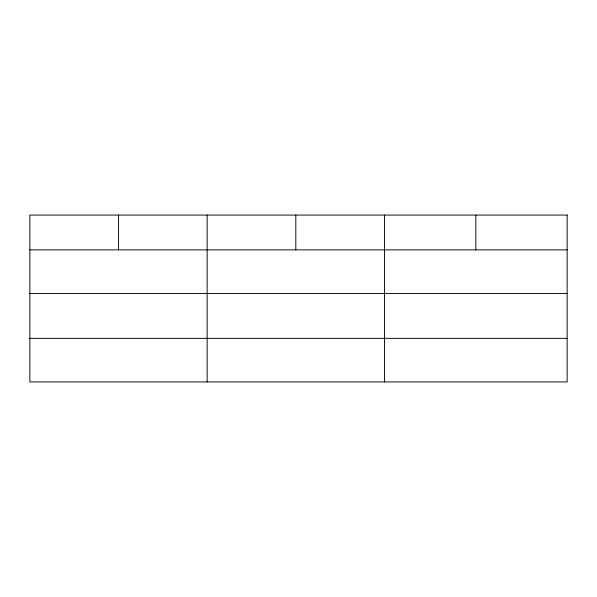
<?xml version="1.0" encoding="UTF-8"?>
<svg xmlns="http://www.w3.org/2000/svg" width="597" height="597" viewBox="0 0 597 597"><rect width="100%" height="100%" fill="white"/><g stroke="black" fill="none" stroke-linecap="round" stroke-linejoin="round"><path stroke-width="0.9" d="M29.85 249.874L567.15 249.874M29.85 293.455L567.15 293.455M29.85 338.35L567.15 338.35M475.809 215.069L475.809 249.874M384.468 215.069L384.468 381.931M295.813 215.069L295.813 249.874M207.159 215.069L207.159 381.931M118.505 215.069L118.505 249.874M567.15 215.069L29.85 215.069L29.85 381.931L567.15 381.931L567.15 215.069"/></g></svg>
